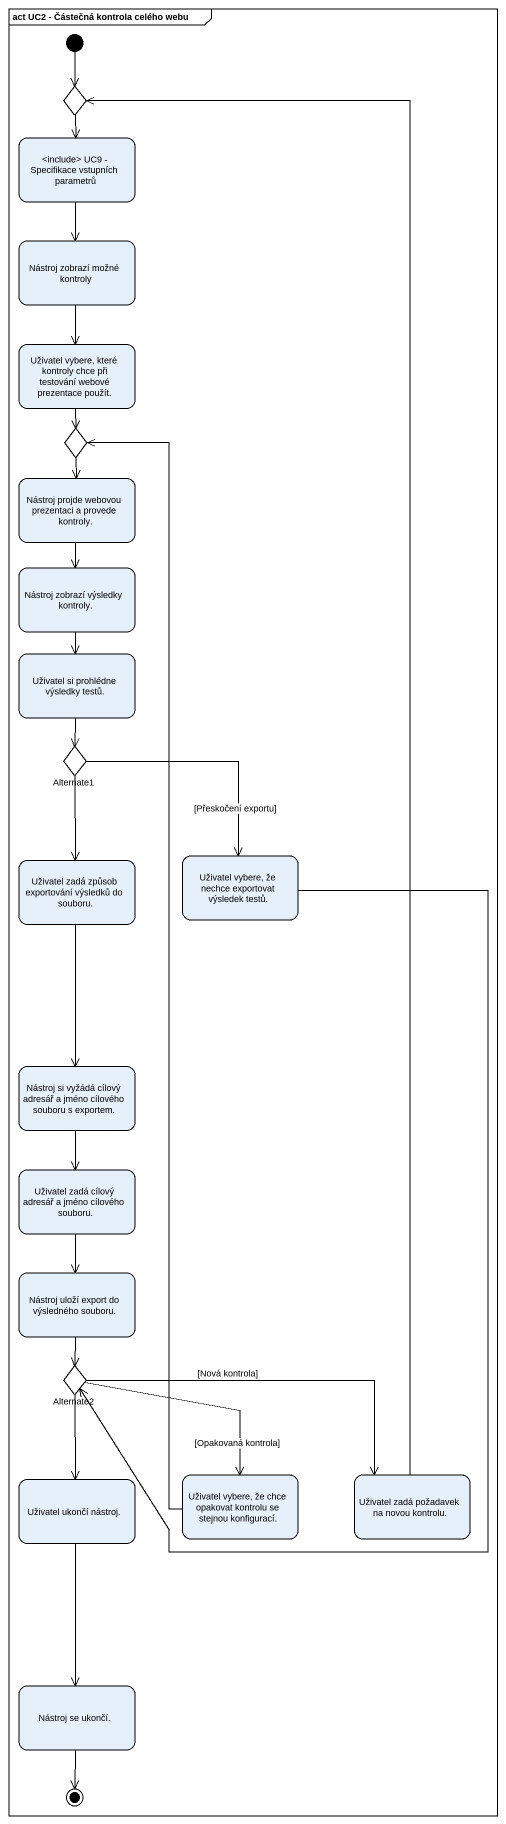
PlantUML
@startuml
mainframe act UC2 - Částečná kontrola celého webu
hide empty description
state choice1 <<choice>>
state "<include> UC9 - Specifikace vstupních parametrů" as include_UC9_Specifikace
state "Nástroj zobrazí možné kontroly" as Nástroj_zobrazí_možné
state "Uživatel vybere, které kontroly chce při testování webové prezentace použít." as Uživatel_vybere_které
state choice2 <<choice>>
state "Nástroj projde webovou prezentaci a provede kontroly." as Nástroj_projde_webovou
state "Nástroj zobrazí výsledky kontroly." as Nástroj_zobrazí_výsledky
state "Uživatel si prohlédne výsledky testů." as Uživatel_si_prohlédne
state Alternate1 <<choice>>
state "Uživatel vybere, že nechce exportovat výsledek testů." as Uživatel_vybere_že_nechce
state "Uživatel zadá způsob exportování výsledků do souboru." as Uživatel_zadá_způsob
state "Nástroj si vyžádá cílový adresář a jméno cílového souboru s exportem." as Nástroj_si_vyžádá_cílový
state "Uživatel zadá cílový adresář a jméno cílového souboru." as Uživatel_zadá_cílový
state "Nástroj uloží export do výsledného souboru." as Nástroj_uloží_export_do
state Alternate2 <<choice>>
state "Uživatel vybere, že chce opakovat kontrolu se stejnou konfigurací." as Uživatel_vybere_že_chce
state "Uživatel zadá požadavek na novou kontrolu." as Uživatel_zadá_požadavek_na
state "Uživatel ukončí nástroj." as Uživatel_ukončí_nástroj
state "Nástroj se ukončí." as Nástroj_se_ukončí
[*] --> choice1
choice1 --> include_UC9_Specifikace
include_UC9_Specifikace --> Nástroj_zobrazí_možné
Nástroj_zobrazí_možné --> Uživatel_vybere_které
Uživatel_vybere_které --> choice2
choice2 --> Nástroj_projde_webovou
Nástroj_projde_webovou --> Nástroj_zobrazí_výsledky
Nástroj_zobrazí_výsledky --> Uživatel_si_prohlédne
Uživatel_si_prohlédne --> Alternate1
Alternate1 --> Uživatel_vybere_že_nechce : [Přeskočení exportu]
Alternate1 --> Uživatel_zadá_způsob
Uživatel_vybere_že_nechce --> Alternate2
Uživatel_zadá_způsob --> Nástroj_si_vyžádá_cílový
Nástroj_si_vyžádá_cílový --> Uživatel_zadá_cílový
Uživatel_zadá_cílový --> Nástroj_uloží_export_do
Nástroj_uloží_export_do --> Alternate2
Alternate2 --> Uživatel_vybere_že_chce : [Opakovaná kontrola]
Alternate2 -right-> Uživatel_zadá_požadavek_na : [Nová kontrola]
Alternate2 --> Uživatel_ukončí_nástroj
Uživatel_vybere_že_chce -up-> choice2
Uživatel_zadá_požadavek_na -up-> choice1
Uživatel_ukončí_nástroj --> Nástroj_se_ukončí
Nástroj_se_ukončí --> [*]
@enduml
